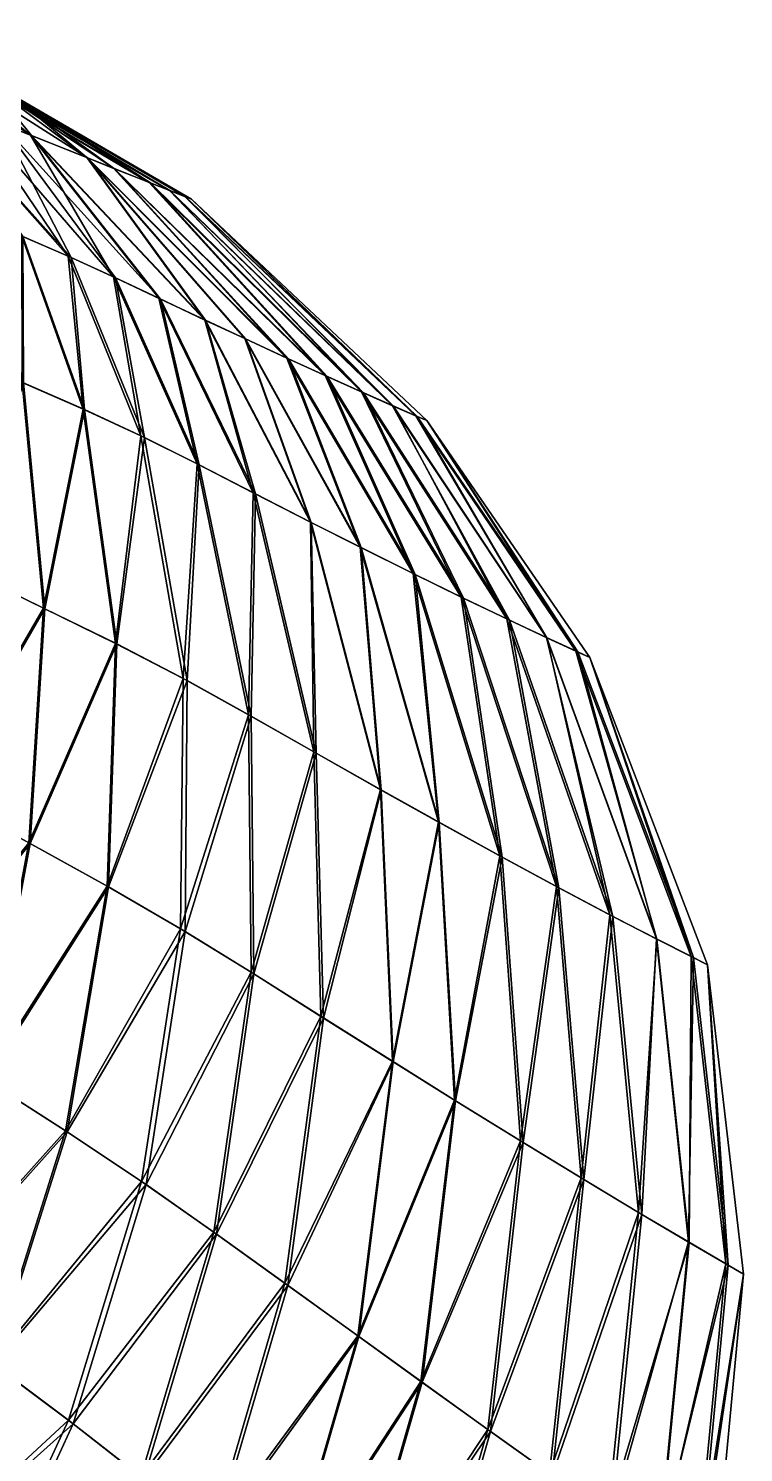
# Model space of a CAD drawing. Extents: x -12.5 to 6.2, y -8.7 to 9.9.
# Drawn here: x 4.003 to 6.218, y 5.017 to 9.431 of the extents above; entities that cross this region are included whole.
import ezdxf

# ---------------------------------------------------------------- set-up
doc = ezdxf.new("R2010")
doc.units = 0
doc.layers.add('OBJ001', color=253, linetype='CONTINUOUS')

# ---------------------------------------------------------------- blocks, each defined once
blk = doc.blocks.new('OBJECT__0')
at = {"layer": 'OBJ001', "color": 253}
mesh = blk.add_polyface(dxfattribs=at)
corners = [(3.493675, 7.909881, -10.490304), (3.197229, 8.061139, -10.516951), (3.507983, 8.548502, -10.084992), (3.254916, 8.670556, -10.101895), (3.787667, 7.761986, -10.440255), (3.759889, 8.43071, -10.044939), (3.983004, 8.33357, -9.973045), (3.792947, 7.759387, -4.611009), (3.986831, 8.331915, -5.078455), (3.764403, 8.428709, -5.006165), (3.520132, 7.896349, -4.562994), (3.530676, 8.537468, -4.967299), (3.190465, 8.064552, -4.532657), (3.249186, 8.673237, -4.947868), (3.436284, 9.012363, -9.615949), (3.226853, 9.105208, -9.630527), (3.645342, 8.922031, -9.57945), (3.828435, 8.848366, -9.51497), (3.831556, 8.847117, -5.536342), (3.649068, 8.920506, -5.471567), (3.455174, 9.00388, -5.436057), (3.222157, 9.107211, -5.419261), (3.234137, 9.388892, -8.993572), (3.386385, 9.331346, -8.980208), (3.51552, 9.285068, -8.944814), (3.680369, 9.226723, -8.868528), (3.982036, 8.786573, -9.441538), (3.820343, 9.17422, -8.774873), (4.125902, 8.725009, -9.352446), (3.918429, 9.135606, -6.350506), (3.68219, 9.226066, -6.18251), (4.134732, 8.721058, -5.703514), (3.517839, 9.28425, -6.106046), (3.984727, 8.785468, -5.609941), (3.393091, 9.328874, -6.07094), (3.2399, 9.386716, -6.056667), (3.659169, 9.33569, -8.424388), (4.00907, 9.09953, -8.61889), (3.763026, 9.29776, -8.325597), (3.571064, 9.430504, -7.881144), (3.629679, 9.410083, -7.649017), (4.440386, 8.928425, -7.939879), (3.63843, 9.406982, -7.524999), (4.48609, 8.910393, -7.756399), (4.489245, 8.909147, -7.311293), (3.630933, 9.409639, -7.410611), (4.43956, 8.928751, -7.107472), (3.572639, 9.429961, -7.172783), (4.011625, 9.098512, -6.433559), (3.885798, 9.252713, -6.874944), (3.661834, 9.334723, -6.627852)]
mesh.append_faces([[corners[k] for k in face] for face in [(0, 1, 2), (3, 2, 1), (4, 0, 5), (2, 5, 0), (5, 6, 4), (7, 8, 9), (10, 9, 11), (7, 9, 10), (12, 11, 13), (10, 11, 12), (2, 3, 14), (15, 14, 3), (5, 2, 16), (14, 16, 2), (6, 5, 17), (16, 17, 5), (9, 18, 19), (8, 18, 9), (11, 19, 20), (9, 19, 11), (13, 20, 21), (11, 20, 13), (15, 22, 14), (22, 23, 14), (14, 23, 16), (23, 24, 16), (16, 24, 17), (24, 25, 17), (17, 25, 26), (27, 28, 25), (26, 25, 28), (29, 30, 31), (32, 18, 30), (33, 30, 18), (34, 19, 32), (18, 32, 19), (35, 20, 34), (19, 34, 20), (20, 35, 21), (27, 25, 36), (37, 27, 36), (36, 38, 37), (39, 40, 41), (40, 42, 43), (44, 42, 45), (46, 45, 47), (48, 49, 50), (48, 50, 29), (29, 50, 30)]])
mesh = blk.add_polyface(dxfattribs=at)
corners = [(4.049119, 7.634102, -10.358907), (3.787667, 7.761986, -10.440255), (3.983004, 8.33357, -9.973045), (4.172366, 8.251243, -9.887328), (4.350915, 8.168451, -9.778774), (4.272014, 7.52498, -10.261152), (4.275944, 7.523023, -4.790882), (4.361873, 8.163122, -5.278604), (4.175702, 8.249763, -5.164439), (4.053614, 7.631909, -4.692793), (3.986831, 8.331915, -5.078455), (3.792947, 7.759387, -4.611009), (3.982036, 8.786573, -9.441538), (3.828435, 8.848366, -9.51497), (4.125902, 8.725009, -9.352446), (4.525173, 8.081141, -9.656464), (4.266463, 8.660356, -9.254431), (4.406271, 8.594374, -9.145315), (4.531803, 8.077744, -5.398416), (4.411903, 8.591714, -5.909441), (4.271814, 8.657842, -5.799457), (4.134732, 8.721058, -5.703514), (3.984727, 8.785468, -5.609941), (3.831556, 8.847117, -5.536342), (3.820343, 9.17422, -8.774873), (4.00907, 9.09953, -8.61889), (4.549303, 8.527047, -9.015108), (4.182955, 9.030232, -8.428915), (4.26569, 8.997372, -8.316283), (4.803198, 8.40902, -8.732623), (4.269104, 8.996019, -6.738874), (4.185381, 9.029266, -6.624115), (4.808286, 8.406679, -6.323934), (4.011625, 9.098512, -6.433559), (4.551027, 8.526239, -6.036576), (3.918429, 9.135606, -6.350506), (3.68219, 9.226066, -6.18251), (3.763026, 9.29776, -8.325597), (3.939426, 9.233052, -8.089607), (4.376543, 8.953585, -8.112359), (3.571064, 9.430504, -7.881144), (4.440386, 8.928425, -7.939879), (4.48609, 8.910393, -7.756399), (3.629679, 9.410083, -7.649017), (4.508175, 8.901673, -7.524998), (3.63843, 9.406982, -7.524999), (4.489245, 8.909147, -7.311293), (3.630933, 9.409639, -7.410611), (4.43956, 8.928751, -7.107472), (3.572639, 9.429961, -7.172783), (4.380685, 8.951952, -6.947234), (3.9419, 9.232145, -6.964859), (3.885798, 9.252713, -6.874944)]
mesh.append_faces([[corners[k] for k in face] for face in [(0, 1, 2), (2, 3, 0), (3, 4, 5), (6, 7, 8), (9, 8, 10), (9, 10, 11), (3, 2, 12), (13, 12, 2), (4, 3, 14), (12, 14, 3), (15, 4, 16), (14, 16, 4), (16, 17, 15), (18, 19, 20), (7, 20, 21), (18, 20, 7), (8, 21, 22), (7, 21, 8), (10, 22, 23), (8, 22, 10), (14, 24, 16), (24, 25, 16), (16, 25, 17), (17, 25, 26), (25, 27, 26), (28, 29, 27), (30, 31, 32), (33, 34, 31), (35, 19, 33), (34, 33, 19), (19, 35, 20), (20, 35, 21), (21, 36, 22), (27, 25, 37), (28, 27, 38), (37, 38, 27), (28, 38, 39), (40, 39, 38), (39, 40, 41), (42, 41, 43), (44, 42, 45), (44, 45, 46), (46, 47, 48), (48, 49, 50), (30, 50, 51), (51, 50, 49), (30, 51, 52), (30, 52, 31), (31, 52, 33)]])
mesh = blk.add_polyface(dxfattribs=at)
corners = [(4.350915, 8.168451, -9.778774), (4.525173, 8.081141, -9.656464), (4.481698, 7.416435, -10.134886), (4.698586, 7.991967, -9.519503), (4.406271, 8.594374, -9.145315), (4.876612, 7.901019, -9.356468), (4.549303, 8.527047, -9.015108), (5.030542, 7.823294, -9.196937), (4.672589, 8.469475, -8.887297), (5.194035, 7.74173, -9.004493), (4.803198, 8.40902, -8.732623), (5.343543, 7.668428, -8.794361), (4.922255, 8.35464, -8.56302), (5.034341, 8.304275, -8.356569), (5.132234, 8.260943, -8.112193), (5.484876, 7.600646, -8.540177), (5.202536, 8.230116, -7.85357), (5.608881, 7.542472, -8.241473), (5.236571, 8.215272, -7.524998), (5.698252, 7.50118, -7.926439), (5.704439, 7.498339, -7.154011), (5.207396, 8.227992, -7.221413), (5.60727, 7.543221, -6.803977), (5.130964, 8.261501, -6.934073), (5.492892, 7.596849, -6.526589), (5.040682, 8.301451, -6.7071), (5.350181, 7.66521, -6.266113), (4.92753, 8.352251, -6.495457), (5.200413, 7.738573, -6.05365), (4.808286, 8.406679, -6.323934), (5.033134, 7.821993, -5.855905), (4.674662, 8.468511, -6.164982), (4.878762, 7.899927, -5.695638), (4.551027, 8.526239, -6.036576), (4.705583, 7.988372, -5.536463), (4.411903, 8.591714, -5.909441), (4.531803, 8.077744, -5.398416), (4.182955, 9.030232, -8.428915), (4.26569, 8.997372, -8.316283), (4.376543, 8.953585, -8.112359), (4.440386, 8.928425, -7.939879), (4.48609, 8.910393, -7.756399), (4.508175, 8.901673, -7.524998), (4.489245, 8.909147, -7.311293), (4.43956, 8.928751, -7.107472), (4.380685, 8.951952, -6.947234), (4.269104, 8.996019, -6.738874), (4.185381, 9.029266, -6.624115)]
mesh.append_faces([[corners[k] for k in face] for face in [(0, 1, 2), (3, 1, 4), (5, 3, 6), (4, 6, 3), (7, 5, 8), (6, 8, 5), (9, 7, 10), (8, 10, 7), (11, 9, 12), (10, 12, 9), (12, 13, 11), (13, 14, 15), (14, 16, 17), (16, 18, 19), (20, 18, 21), (22, 21, 23), (24, 23, 25), (26, 25, 27), (28, 27, 29), (26, 27, 28), (30, 29, 31), (28, 29, 30), (32, 31, 33), (30, 31, 32), (34, 33, 35), (32, 33, 34), (34, 35, 36), (6, 37, 8), (8, 37, 10), (10, 38, 12), (13, 12, 39), (38, 39, 12), (14, 13, 40), (39, 40, 13), (16, 14, 41), (40, 41, 14), (18, 16, 42), (41, 42, 16), (21, 42, 43), (18, 42, 21), (23, 43, 44), (21, 43, 23), (25, 44, 45), (23, 44, 25), (27, 45, 46), (25, 45, 27), (27, 46, 29), (29, 47, 31), (31, 47, 33)]])
mesh = blk.add_polyface(dxfattribs=at)
corners = [(4.68475, 7.30353, -9.990571), (4.886206, 7.188801, -9.828737), (4.692326, 6.505672, -10.195389), (5.093219, 7.071792, -9.637134), (4.908442, 6.369315, -10.017536), (4.917157, 6.363814, -5.040177), (5.095722, 7.070386, -5.415335), (4.894335, 7.184178, -5.228294), (4.700601, 6.500472, -4.860966), (4.692455, 7.299156, -5.065203), (4.481698, 7.416435, -10.134886), (4.525173, 8.081141, -9.656464), (4.698586, 7.991967, -9.519503), (4.876612, 7.901019, -9.356468), (5.272503, 6.971688, -9.450508), (5.030542, 7.823294, -9.196937), (5.463253, 6.866494, -9.226233), (5.194035, 7.74173, -9.004493), (5.638135, 6.771745, -8.982402), (5.343543, 7.668428, -8.794361), (5.803987, 6.683896, -8.689038), (5.484876, 7.600646, -8.540177), (5.949973, 6.608335, -8.346173), (5.608881, 7.542472, -8.241473), (6.055418, 6.554642, -7.985479), (5.698252, 7.50118, -7.926439), (6.106636, 6.528807, -7.524999), (5.741608, 7.481324, -7.524999), (6.062723, 6.550945, -7.099394), (5.704439, 7.498339, -7.154011), (5.948074, 6.609309, -6.698615), (5.60727, 7.543221, -6.803977), (5.813411, 6.678969, -6.380257), (5.492892, 7.596849, -6.526589), (5.645913, 6.767579, -6.079721), (5.350181, 7.66521, -6.266113), (5.470705, 6.862418, -5.833238), (5.200413, 7.738573, -6.05365), (5.275523, 6.970011, -5.60281), (5.033134, 7.821993, -5.855905), (4.878762, 7.899927, -5.695638), (4.705583, 7.988372, -5.536463), (4.531803, 8.077744, -5.398416), (4.494509, 7.409507, -4.923776), (5.034341, 8.304275, -8.356569), (5.132234, 8.260943, -8.112193), (5.202536, 8.230116, -7.85357), (5.236571, 8.215272, -7.524998), (5.207396, 8.227992, -7.221413), (5.130964, 8.261501, -6.934073), (5.040682, 8.301451, -6.7071)]
mesh.append_faces([[corners[k] for k in face] for face in [(0, 1, 2), (1, 3, 4), (5, 6, 7), (8, 7, 9), (0, 10, 11), (1, 0, 12), (11, 12, 0), (3, 1, 13), (12, 13, 1), (14, 3, 15), (13, 15, 3), (16, 14, 17), (15, 17, 14), (18, 16, 19), (17, 19, 16), (20, 18, 21), (19, 21, 18), (22, 20, 23), (21, 23, 20), (24, 22, 25), (23, 25, 22), (26, 24, 27), (25, 27, 24), (28, 27, 29), (30, 29, 31), (28, 29, 30), (32, 31, 33), (30, 31, 32), (34, 33, 35), (32, 33, 34), (36, 35, 37), (34, 35, 36), (38, 37, 39), (36, 37, 38), (6, 39, 40), (38, 39, 6), (7, 40, 41), (6, 40, 7), (9, 41, 42), (7, 41, 9), (9, 42, 43), (21, 19, 44), (23, 21, 45), (25, 23, 46), (27, 25, 47), (27, 47, 29), (29, 48, 31), (31, 49, 33), (33, 50, 35)]])
mesh = blk.add_polyface(dxfattribs=at)
corners = [(3.633861, 5.475276, -10.919884), (3.331843, 5.68147, -11.031209), (3.864794, 6.175265, -10.765987), (3.56621, 6.359022, -10.864285), (3.889833, 5.293783, -10.786176), (4.117556, 6.014487, -10.649977), (4.352474, 5.857703, -10.500712), (3.894323, 5.290539, -4.266582), (4.366699, 5.847904, -4.559538), (4.121994, 6.011611, -4.40243), (3.63903, 5.471654, -4.132451), (3.8699, 6.172053, -4.28604), (3.337996, 5.677453, -4.020518), (3.572289, 6.355409, -4.18729), (4.003271, 6.907194, -10.597871), (3.718035, 7.062537, -10.686568), (4.246203, 6.772775, -10.49186), (4.473692, 6.640602, -10.35401), (4.576629, 5.700265, -10.329678), (4.692326, 6.505672, -10.195389), (4.700601, 6.500472, -4.860966), (4.48753, 6.63226, -4.705486), (4.585092, 5.694227, -4.727163), (4.250482, 6.770369, -4.560351), (4.008167, 6.9045, -4.453973), (3.723812, 7.059441, -4.364834), (3.39439, 7.231106, -10.745692), (3.787667, 7.761986, -10.440255), (3.493675, 7.909881, -10.490304), (4.049119, 7.634102, -10.358907), (4.272014, 7.52498, -10.261152), (4.481698, 7.416435, -10.134886), (4.68475, 7.30353, -9.990571), (4.692455, 7.299156, -5.065203), (4.494509, 7.409507, -4.923776), (4.275944, 7.523023, -4.790882), (4.053614, 7.631909, -4.692793), (3.792947, 7.759387, -4.611009), (3.423657, 7.216172, -4.30853), (3.520132, 7.896349, -4.562994), (4.172366, 8.251243, -9.887328), (4.350915, 8.168451, -9.778774), (4.531803, 8.077744, -5.398416), (4.361873, 8.163122, -5.278604), (4.175702, 8.249763, -5.164439)]
mesh.append_faces([[corners[k] for k in face] for face in [(0, 1, 2), (3, 2, 1), (4, 0, 5), (2, 5, 0), (5, 6, 4), (7, 8, 9), (10, 9, 11), (7, 9, 10), (12, 11, 13), (10, 11, 12), (2, 3, 14), (15, 14, 3), (5, 2, 16), (14, 16, 2), (6, 5, 17), (16, 17, 5), (18, 6, 19), (17, 19, 6), (8, 20, 21), (22, 20, 8), (9, 21, 23), (8, 21, 9), (11, 23, 24), (9, 23, 11), (13, 24, 25), (11, 24, 13), (15, 26, 27), (28, 27, 26), (14, 15, 29), (27, 29, 15), (16, 14, 30), (29, 30, 14), (17, 16, 31), (30, 31, 16), (31, 32, 17), (21, 33, 34), (23, 34, 35), (21, 34, 23), (24, 35, 36), (23, 35, 24), (25, 36, 37), (24, 36, 25), (38, 37, 39), (25, 37, 38), (30, 29, 40), (31, 30, 41), (34, 42, 43), (34, 43, 35), (35, 44, 36)]])
mesh = blk.add_polyface(dxfattribs=at)
corners = [(4.797311, 5.541841, -10.138982), (4.576629, 5.700265, -10.329678), (4.908442, 6.369315, -10.017536), (4.692326, 6.505672, -10.195389), (5.023252, 5.378835, -9.915892), (5.130298, 6.22974, -9.807845), (5.322425, 6.109784, -9.604281), (5.526927, 5.983193, -9.360291), (5.218611, 5.237934, -9.700461), (5.714596, 5.868518, -9.095788), (5.426362, 5.088461, -9.443213), (5.434477, 5.082636, -5.617614), (5.722947, 5.863458, -5.967341), (5.534918, 5.978276, -5.699998), (5.2219, 5.235563, -5.353358), (5.325663, 6.10777, -5.449334), (5.02598, 5.376866, -5.136969), (5.13298, 6.228059, -5.244852), (4.806197, 5.535437, -4.919254), (4.917157, 6.363814, -5.040177), (4.585092, 5.694227, -4.727163), (4.700601, 6.500472, -4.860966), (4.473692, 6.640602, -10.35401), (4.68475, 7.30353, -9.990571), (4.886206, 7.188801, -9.828737), (5.093219, 7.071792, -9.637134), (5.272503, 6.971688, -9.450508), (5.463253, 6.866494, -9.226233), (5.638135, 6.771745, -8.982402), (5.892767, 5.761414, -8.778616), (5.803987, 6.683896, -8.689038), (6.04969, 5.668588, -8.409116), (5.949973, 6.608335, -8.346173), (6.163043, 5.602262, -8.020978), (6.055418, 6.554642, -7.985479), (6.218104, 5.570247, -7.524999), (6.106636, 6.528807, -7.524999), (6.170897, 5.597687, -7.066554), (6.062723, 6.550945, -7.099394), (6.047648, 5.669787, -6.635275), (5.948074, 6.609309, -6.698615), (5.902895, 5.755381, -6.292208), (5.813411, 6.678969, -6.380257), (5.645913, 6.767579, -6.079721), (5.470705, 6.862418, -5.833238), (5.275523, 6.970011, -5.60281), (5.095722, 7.070386, -5.415335), (4.894335, 7.184178, -5.228294), (4.692455, 7.299156, -5.065203), (4.48753, 6.63226, -4.705486), (5.741608, 7.481324, -7.524999)]
mesh.append_faces([[corners[k] for k in face] for face in [(0, 1, 2), (3, 2, 1), (4, 0, 5), (2, 5, 0), (5, 6, 4), (6, 7, 8), (7, 9, 10), (11, 12, 13), (14, 13, 15), (16, 15, 17), (18, 17, 19), (16, 17, 18), (20, 19, 21), (18, 19, 20), (3, 22, 23), (2, 3, 24), (5, 2, 25), (6, 5, 26), (25, 26, 5), (7, 6, 27), (26, 27, 6), (9, 7, 28), (27, 28, 7), (29, 9, 30), (28, 30, 9), (31, 29, 32), (30, 32, 29), (33, 31, 34), (32, 34, 31), (35, 33, 36), (34, 36, 33), (37, 36, 38), (35, 36, 37), (39, 38, 40), (37, 38, 39), (41, 40, 42), (39, 40, 41), (12, 42, 43), (41, 42, 12), (13, 43, 44), (12, 43, 13), (15, 44, 45), (13, 44, 15), (17, 45, 46), (15, 45, 17), (17, 46, 19), (19, 47, 21), (21, 48, 49), (36, 50, 38)]])
mesh = blk.add_polyface(dxfattribs=at)
corners = [(4.570442, 4.765843, -10.219741), (4.793206, 4.583365, -9.982999), (4.232594, 3.99584, -10.14039), (4.241151, 3.988037, -4.918714), (4.795886, 4.581154, -5.070005), (4.579237, 4.758697, -4.839106), (4.352474, 5.857703, -10.500712), (4.576629, 5.700265, -10.329678), (4.126657, 5.117612, -10.617492), (4.35106, 4.942204, -10.427381), (4.797311, 5.541841, -10.138982), (5.023252, 5.378835, -9.915892), (4.984655, 4.424814, -9.758118), (5.218611, 5.237934, -9.700461), (5.187383, 4.255938, -9.492202), (5.426362, 5.088461, -9.443213), (5.616869, 4.952114, -9.165367), (5.797504, 4.823628, -8.833348), (5.37247, 4.101167, -9.207165), (5.956235, 4.711207, -8.447519), (5.547185, 3.954537, -8.867886), (5.557085, 3.946211, -6.20435), (5.954172, 4.712667, -6.596628), (5.807761, 4.816352, -6.238418), (5.380682, 4.094287, -5.856919), (5.625342, 4.94607, -5.898399), (5.195284, 4.249341, -5.568944), (5.434477, 5.082636, -5.617614), (4.987873, 4.422141, -5.295848), (5.2219, 5.235563, -5.353358), (5.02598, 5.376866, -5.136969), (4.806197, 5.535437, -4.919254), (4.359505, 4.935491, -4.630163), (4.585092, 5.694227, -4.727163), (4.140938, 5.106655, -4.443966), (4.366699, 5.847904, -4.559538), (5.322425, 6.109784, -9.604281), (5.526927, 5.983193, -9.360291), (5.714596, 5.868518, -9.095788), (5.892767, 5.761414, -8.778616), (6.04969, 5.668588, -8.409116), (6.070637, 4.630321, -8.042626), (6.163043, 5.602262, -8.020978), (6.126134, 4.591118, -7.524999), (6.218104, 5.570247, -7.524999), (6.078557, 4.624725, -7.046527), (6.170897, 5.597687, -7.066554), (6.047648, 5.669787, -6.635275), (5.902895, 5.755381, -6.292208), (5.722947, 5.863458, -5.967341), (5.534918, 5.978276, -5.699998), (5.325663, 6.10777, -5.449334)]
mesh.append_faces([[corners[k] for k in face] for face in [(0, 1, 2), (3, 4, 5), (6, 7, 8), (0, 9, 10), (7, 10, 9), (1, 0, 11), (10, 11, 0), (12, 1, 13), (11, 13, 1), (14, 12, 15), (13, 15, 12), (15, 16, 14), (16, 17, 18), (17, 19, 20), (21, 22, 23), (24, 23, 25), (26, 25, 27), (28, 27, 29), (26, 27, 28), (4, 29, 30), (28, 29, 4), (5, 30, 31), (4, 30, 5), (32, 31, 33), (5, 31, 32), (34, 33, 35), (32, 33, 34), (13, 11, 36), (15, 13, 37), (16, 15, 38), (17, 16, 39), (38, 39, 16), (19, 17, 40), (39, 40, 17), (41, 19, 42), (40, 42, 19), (43, 41, 44), (42, 44, 41), (45, 44, 46), (43, 44, 45), (22, 46, 47), (45, 46, 22), (23, 47, 48), (22, 47, 23), (25, 48, 49), (23, 48, 25), (25, 49, 27), (27, 50, 29), (29, 51, 30)]])
mesh = blk.add_polyface(dxfattribs=at)
corners = [(2.083735, 4.000067, -10.712346), (2.223378, 4.626552, -10.981576), (2.550523, 4.420928, -10.891914), (2.834241, 4.183741, -10.747561), (2.088059, 3.995971, -4.340068), (2.839126, 4.179483, -4.305375), (2.556296, 4.416466, -4.160399), (2.253117, 4.610967, -4.074055), (2.287695, 5.419373, -11.148398), (2.623841, 5.215845, -11.109899), (1.902893, 4.800032, -11.02754), (2.963389, 4.997938, -11.030215), (3.271354, 4.773439, -10.899338), (3.080286, 3.964614, -10.582467), (3.53919, 4.574356, -10.745893), (3.785826, 4.380805, -10.560537), (3.084667, 3.960584, -4.470884), (3.800532, 4.368782, -4.501829), (3.543905, 4.570791, -4.307207), (3.276717, 4.769475, -4.153381), (2.969531, 4.993605, -4.021824), (2.65427, 5.197787, -3.945236), (1.89604, 4.804296, -4.021714), (2.280175, 5.424237, -3.901141), (2.98207, 5.888764, -11.101065), (3.331843, 5.68147, -11.031209), (3.633861, 5.475276, -10.919884), (3.889833, 5.293783, -10.786176), (4.126657, 5.117612, -10.617492), (4.014877, 4.188594, -10.357206), (4.35106, 4.942204, -10.427381), (4.232594, 3.99584, -10.14039), (4.570442, 4.765843, -10.219741), (4.023398, 4.181249, -4.70078), (4.579237, 4.758697, -4.839106), (4.359505, 4.935491, -4.630163), (4.241151, 3.988037, -4.918714), (4.140938, 5.106655, -4.443966), (3.894323, 5.290539, -4.266582), (3.63903, 5.471654, -4.132451), (3.337996, 5.677453, -4.020518), (3.014031, 5.871181, -3.953676), (4.352474, 5.857703, -10.500712), (4.576629, 5.700265, -10.329678), (4.366699, 5.847904, -4.559538)]
mesh.append_faces([[corners[k] for k in face] for face in [(0, 1, 2), (2, 3, 0), (4, 5, 6), (6, 7, 4), (1, 8, 9), (10, 8, 1), (2, 9, 11), (1, 9, 2), (3, 2, 12), (11, 12, 2), (13, 3, 14), (12, 14, 3), (14, 15, 13), (16, 17, 18), (5, 18, 19), (16, 18, 5), (6, 19, 20), (5, 19, 6), (7, 20, 21), (6, 20, 7), (22, 7, 23), (21, 23, 7), (9, 8, 24), (11, 9, 25), (12, 11, 26), (25, 26, 11), (14, 12, 27), (26, 27, 12), (15, 14, 28), (27, 28, 14), (29, 15, 30), (28, 30, 15), (31, 29, 32), (30, 32, 29), (33, 34, 35), (36, 34, 33), (17, 35, 37), (33, 35, 17), (18, 37, 38), (17, 37, 18), (19, 38, 39), (18, 38, 19), (20, 39, 40), (19, 39, 20), (20, 40, 21), (21, 41, 23), (28, 27, 42), (30, 28, 43), (37, 44, 38)]])

msp = doc.modelspace()

# ---------------------------------------------------------------- block references
at = {"layer": 'OBJ001'}
msp.add_blockref('OBJECT__0', (0, 0), dxfattribs=at)

doc.saveas('drawing.dxf')
